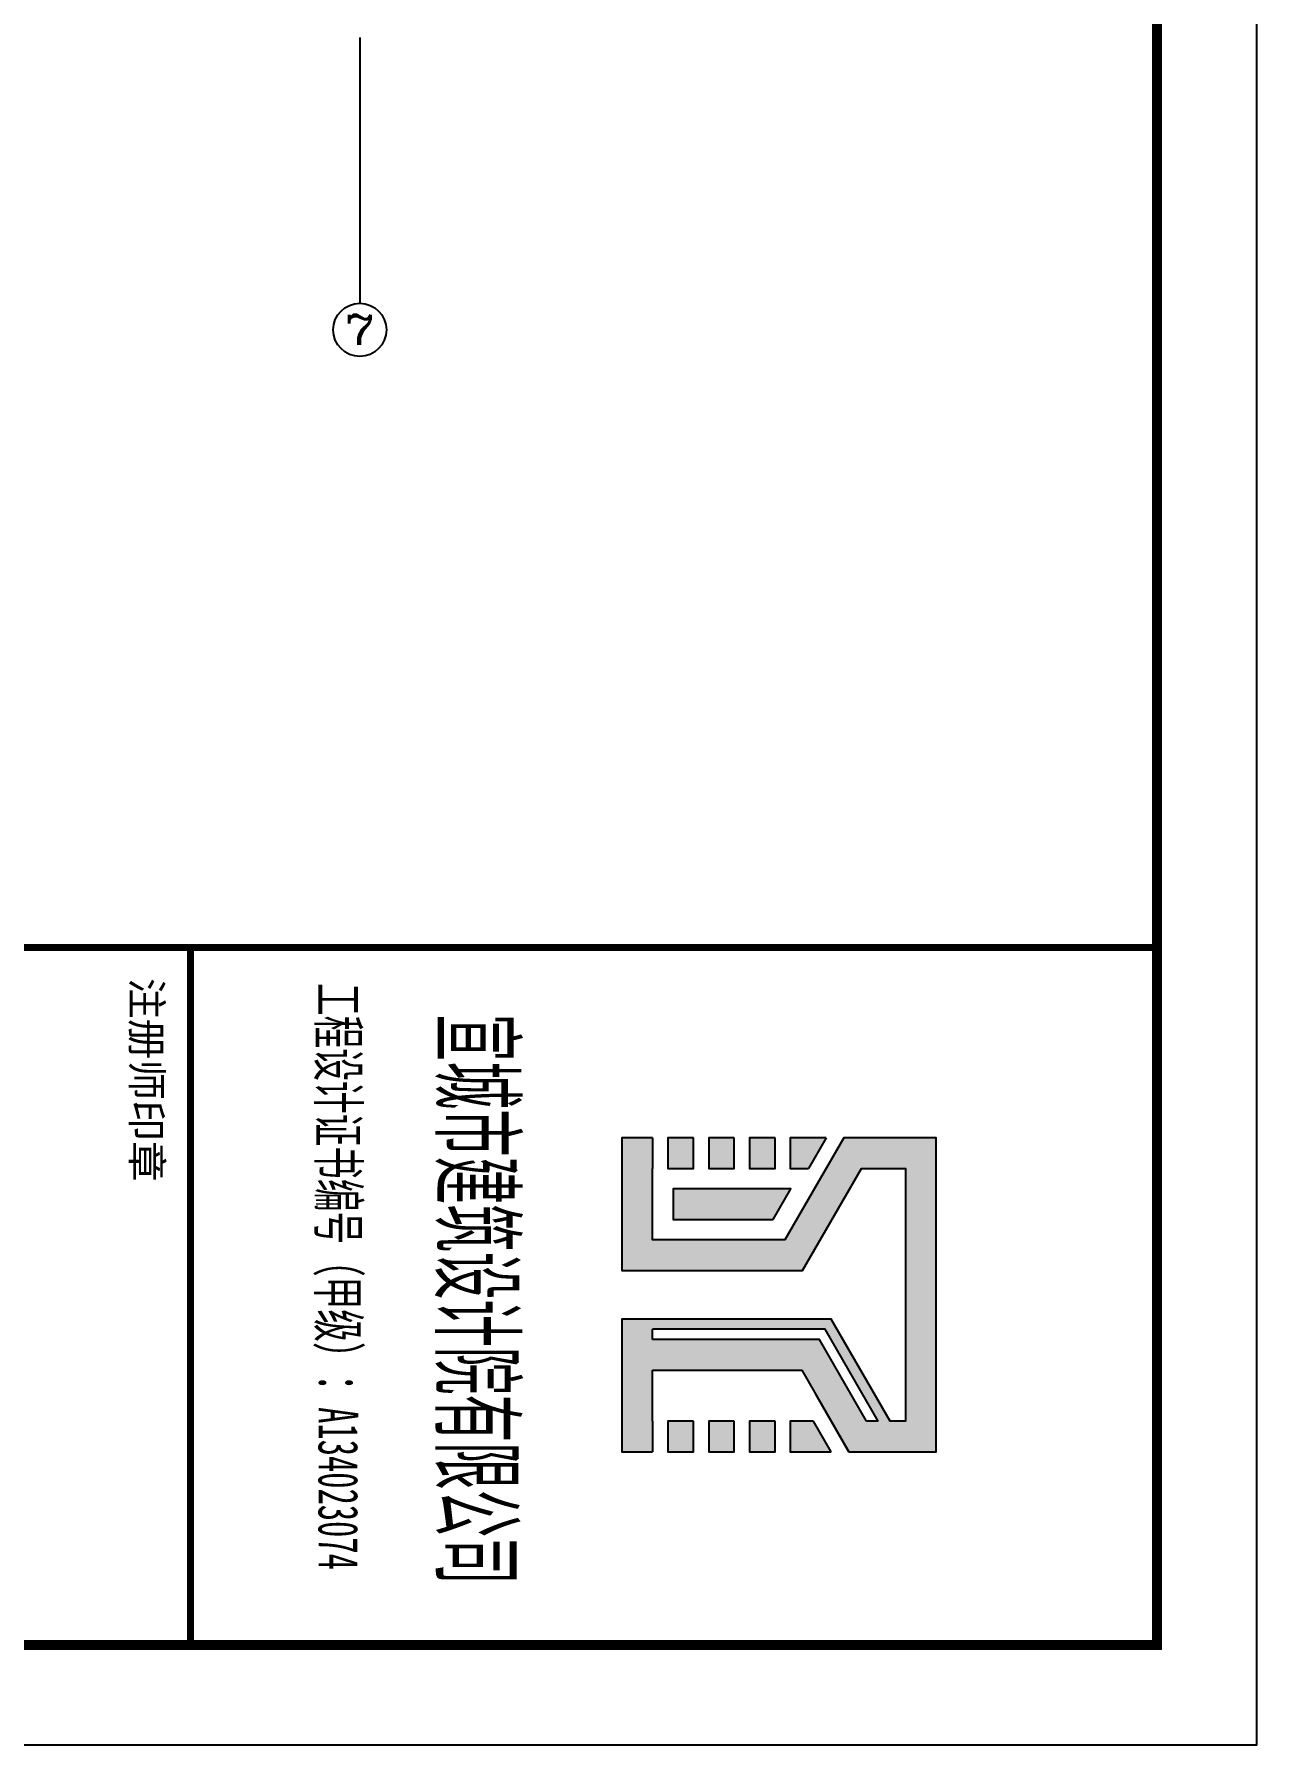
# Model space of a CAD drawing. Extents: x 12300 to 361047, y -1498650 to 1244242.
# Drawn here: x 342646 to 361047, y -30654 to -4904 of the extents above; entities that cross this region are included whole.
import ezdxf
from ezdxf.enums import TextEntityAlignment as Align

# ---------------------------------------------------------------- set-up
doc = ezdxf.new("R2010")
doc.units = 0
doc.header["$LTSCALE"] = 1000
doc.header["$MEASUREMENT"] = 0
doc.layers.get('0').update_dxf_attribs({"color": 8, "linetype": 'CONTINUOUS'})
for name, color, linetype in [('AXIS', 8, 'CONTINUOUS'), ('AXIS_TEXT', 8, 'CONTINUOUS'), ('BZ_标准图框', 8, 'CONTINUOUS'), ('TWT_TITLE', 7, 'CONTINUOUS')]:
    doc.layers.add(name, color=color, linetype=linetype)
doc.styles.add('_TCH_AXIS', font='COMPLEX', dxfattribs={"bigfont": 'GBCBIG'})
doc.styles.add('COMPLEX', font='COMPLEX')
doc.styles.add('ht', font='simhei.ttf', dxfattribs={"width": 0.8})

# ---------------------------------------------------------------- blocks, each defined once
blk = doc.blocks.new('_AXISO')
blk.add_circle((0, 0), 0.5)
at = {"layer": 'AXIS_TEXT', "style": 'COMPLEX', "width": 1.041667}
blk.add_attdef('A', text='', height=0.56, dxfattribs=at).set_placement((-0.25, -0.28), (0.25, -0.28), align=Align.FIT)
blk = doc.blocks.new('WF-CF')
at = {"layer": 'AXIS'}
blk.add_line((649571, -9520), (649571, -13520), dxfattribs=at)
ref = blk.add_blockref('_AXISO', (649571, -13920), dxfattribs=dict(at, xscale=800, yscale=800, zscale=800))
ref.add_attrib('A', '7', dxfattribs={"layer": 'AXIS_TEXT', "height": 453, "style": '_TCH_AXIS', "width": 1.5}).set_placement((649345, -14146), (649798, -14146), align=Align.FIT)
blk = doc.blocks.new('A2-TQ-CF')
h = blk.add_hatch(color=3)
h.paths.add_polyline_path([(97034, -117384), (93883, -117384), (93883, -118310), (94907, -118901), (94907, -120228), (94190, -120228), (93883, -120228), (93883, -120535), (95214, -120535), (95214, -118724), (94190, -118132), (94190, -117691), (96727, -117691), (96727, -117845), (95703, -118436), (95703, -120535), (97034, -120535), (97034, -120228), (96727, -120228), (96215, -120228), (96215, -118732), (97034, -118259)])
h.paths.add_polyline_path([(96727, -118081), (95908, -118554), (95908, -120228), (95805, -120228), (95805, -118495), (96727, -117963)], flags=16)
h = blk.add_hatch(color=3)
h.paths.add_polyline_path([(97034, -118436), (96727, -118613), (96727, -118846), (97034, -118846)])
h.paths.add_polyline_path([(96727, -118999), (96727, -119255), (97034, -119255), (97034, -118999)])
h.paths.add_polyline_path([(96727, -119409), (96727, -119665), (97034, -119665), (97034, -119409)])
h.paths.add_polyline_path([(97034, -120074), (97034, -119818), (96727, -119818), (96727, -120074)])
h.paths.add_polyline_path([(94702, -119019), (94395, -118842), (94395, -120023), (94702, -120023)])
h.paths.add_polyline_path([(93883, -118487), (93883, -118846), (94190, -118846), (94190, -118664)])
h.paths.add_polyline_path([(93883, -118999), (93883, -119255), (94190, -119255), (94190, -118999)])
h.paths.add_polyline_path([(94190, -119665), (94190, -119409), (93883, -119409), (93883, -119665)])
h.paths.add_polyline_path([(94190, -119818), (93883, -119818), (93883, -120074), (94190, -120074)])
at = {"color": 3}
for points in [[(96215, -120228), (96215, -118732), (97034, -118259), (97034, -117384), (93883, -117384), (93883, -118310), (94907, -118901), (94907, -120228), (94190, -120228)], [(93883, -120228), (93883, -120535), (95214, -120535), (95214, -118724), (94190, -118132), (94190, -117691), (96727, -117691), (96727, -117845), (95703, -118436), (95703, -120535), (97034, -120535), (97034, -120228)], [(96727, -117963), (95805, -118495), (95805, -120228)], [(96727, -118081), (95908, -118554), (95908, -120228)], [(96727, -117963), (96727, -118081)], [(97034, -118259), (96464, -118588)], [(96727, -118613), (96727, -118846), (97034, -118846), (97034, -118436)], [(97034, -118436), (96727, -118613)], [(93883, -118487), (93883, -118846), (94190, -118846), (94190, -118664)], [(93883, -118487), (94190, -118664)], [(93883, -120228), (94190, -120228)], [(95908, -120228), (95805, -120228)], [(96727, -120228), (96215, -120228)], [(96727, -120228), (97034, -120228)]]:
    blk.add_lwpolyline(points, dxfattribs=at)
for points in [[(94702, -119019), (94395, -118842), (94395, -120023), (94702, -120023)], [(93883, -118999), (93883, -119255), (94190, -119255), (94190, -118999)], [(96727, -118999), (96727, -119255), (97034, -119255), (97034, -118999)], [(93883, -119409), (93883, -119665), (94190, -119665), (94190, -119409)], [(96727, -119409), (96727, -119665), (97034, -119665), (97034, -119409)], [(93883, -119818), (93883, -120074), (94190, -120074), (94190, -119818)], [(96727, -119818), (96727, -120074), (97034, -120074), (97034, -119818)]]:
    blk.add_lwpolyline(points, close=True, dxfattribs=at)
at = {"layer": 'BZ_标准图框', "color": 3, "const_width": 70}
for points in [[(91975, -155165), (91975, -115165)], [(91975, -124865), (98975, -124865)]]:
    blk.add_lwpolyline(points, dxfattribs=at)
at = {"layer": 'TWT_TITLE', "color": 3, "const_width": 80}
blk.add_lwpolyline([(98975, -155165), (98975, -115165)], dxfattribs=at)
at = {"layer": 'BZ_标准图框', "color": 3, "style": 'ht', "width": 0.5}
blk.add_text('宣城市建筑设计院有限公司', height=700, dxfattribs=at).set_placement((95505, -122334), align=Align.CENTER)
at = {"layer": 'BZ_标准图框', "color": 3, "style": 'ht', "width": 0.6}
blk.add_text('工程设计证书编号（甲级）：A134023074', height=400, dxfattribs=at).set_placement((92331, -123580))
at = {"layer": 'BZ_标准图框', "color": 3, "style": 'ht'}
blk.add_text('注册师印章', height=300, dxfattribs=at).set_placement((92279, -125454))

msp = doc.modelspace()

# ---------------------------------------------------------------- linework, layer by layer
at = {"layer": 'TWT_TITLE', "color": 3}
msp.add_lwpolyline([(298046.8, -30653.9), (361046.8, -30653.9), (361046.8, 80796.1), (298046.8, 80796.1)], close=True, dxfattribs=at)
at = {"layer": 'TWT_TITLE', "color": 3, "const_width": 150}
msp.add_lwpolyline([(299546.8, -29153.9), (359546.8, -29153.9), (359546.8, 77046.1), (299546.8, 77046.1)], close=True, dxfattribs=at)
at = {"layer": 'TWT_TITLE', "color": 3, "const_width": 120}
msp.add_lwpolyline([(359546.8, -29153.9), (359546.8, 77046.1)], dxfattribs=at)

# ---------------------------------------------------------------- block references
msp.add_blockref('WF-CF', (-302024.5, 4565.7))
at = {"xscale": 1.5, "yscale": 1.5, "zscale": 1.5, "rotation": 270}
msp.add_blockref('A2-TQ-CF', (532295, 119308.4), dxfattribs=at)

doc.saveas('drawing.dxf')
